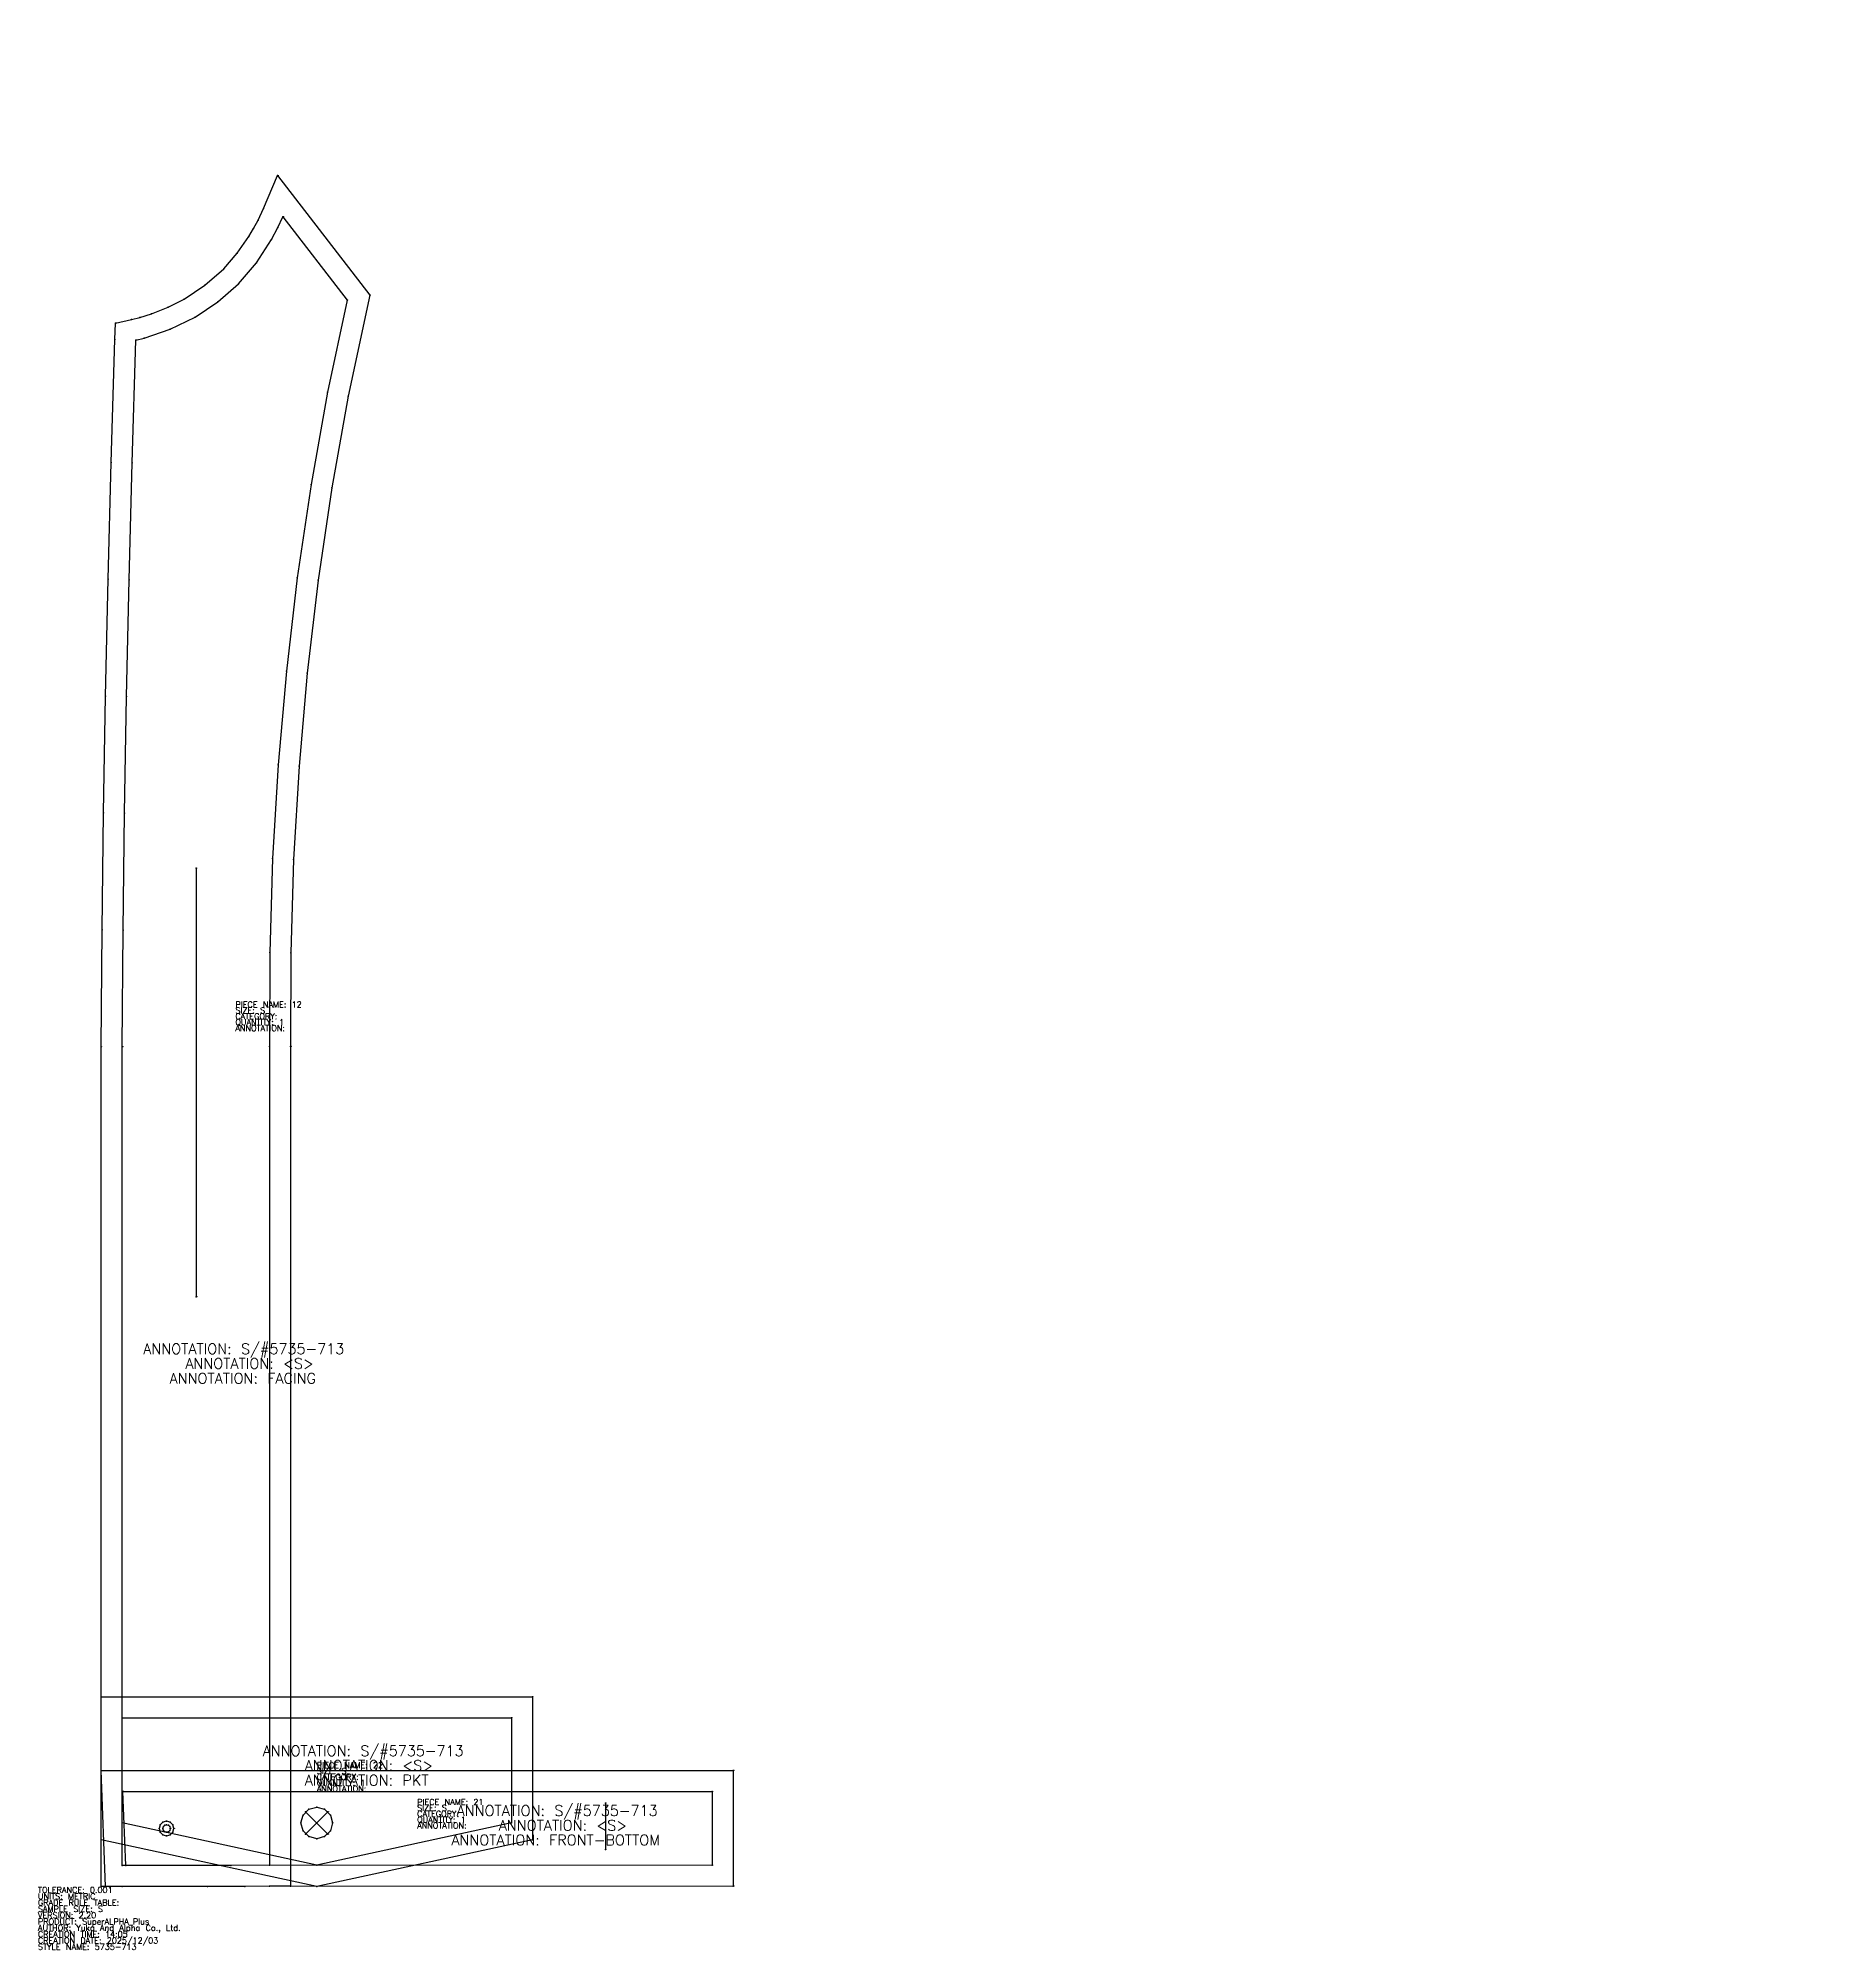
# Model space of a CAD drawing. Extents: x 0 to 854, y 0 to 908.
import ezdxf

# ---------------------------------------------------------------- set-up
doc = ezdxf.new("R2010")
doc.units = 0
for name, color, linetype in [('1', 7, 'CONTINUOUS'), ('2', 7, 'CONTINUOUS'), ('3', 2, 'CONTINUOUS'), ('5', 5, 'CONTINUOUS'), ('7', 5, 'CONTINUOUS'), ('8', 4, 'CONTINUOUS')]:
    doc.layers.add(name, color=color, linetype=linetype)
doc.styles.get("Standard").update_dxf_attribs({"font": 'txt', "bigfont": ' '})

# ---------------------------------------------------------------- blocks, each defined once
blk = doc.blocks.new('BLK_12_S')
at = {"layer": '1'}
blk.add_lwpolyline([(30, 30), (30.0055, 428.9789), (30.4437, 484.5412), (31.1365, 540.0676), (32.0856, 595.5869), (33.3008, 651.1024), (34.7736, 706.6129), (36.5979, 765.0357), (36.8549, 772.7709), (44.4287, 774.4669), (48.3801, 775.4636), (53.9734, 777.1814), (61.9421, 780.3245), (69.5386, 784.1559), (79.3341, 790.8636), (88.3154, 798.5984), (94.6143, 805.952), (100.1898, 813.9545), (102.5079, 817.7791), (104.5795, 821.7581), (107.1722, 827.2383), (113.8916, 842.945), (157.6611, 786.1009), (147.4847, 738.1176), (139.6625, 694.4822), (133.1824, 650.5804), (128.0121, 606.5031), (124.1144, 562.2815), (121.4886, 517.9651), (120.1166, 473.5908), (120.0067, 429.162), (120.0073, 30.2325), (110.0842, 30.1535), (98.2928, 30.074), (80.6073, 29.9936), (39.9878, 29.987), (30, 30)], close=True, dxfattribs=at)
at = {"layer": '2'}
for p in [(113.8916, 842.945), (116.3739, 823.3233), (146.8823, 783.7098), (157.6611, 786.1009), (36.8549, 772.7709), (46.5912, 764.7035), (75.2039, 513.8036), (30.0055, 428.9789), (40.0061, 428.9825), (110.0067, 429.078), (120.0067, 429.162), (75.2039, 310.207), (40, 39.987), (40, 39.987), (110.0055, 40.1532), (30, 30), (30, 30), (120.0073, 30.2325)]:
    blk.add_point(p, dxfattribs=at)
at = {"layer": '3'}
for p in [(107.1722, 827.2383), (102.5079, 817.7791), (104.5795, 821.7581), (114.0314, 818.2714), (100.1898, 813.9545), (110.9528, 812.4888), (94.6143, 805.952), (103.8239, 801.481), (79.3341, 790.8636), (88.3154, 798.5984), (95.3656, 791.5022), (69.5386, 784.1559), (85.5573, 782.8288), (44.4287, 774.4669), (48.3801, 775.4636), (53.9734, 777.1814), (61.9421, 780.3245), (74.6564, 775.5629), (36.5979, 765.0357), (50.4681, 765.6611), (62.8882, 769.8343), (137.6605, 739.9823), (147.4847, 738.1176), (34.7736, 706.6129), (44.7693, 706.3268), (129.7833, 696.0347), (139.6625, 694.4822), (33.3008, 651.1024), (43.2983, 650.8622), (123.2623, 651.8461), (133.1824, 650.5804), (118.0597, 607.4811), (128.0121, 606.5031), (32.0856, 595.5869), (42.0837, 595.395), (114.1388, 562.9852), (124.1144, 562.2815), (31.1365, 540.0676), (41.1359, 539.9224), (111.4978, 518.3943), (121.4886, 517.9651), (30.4437, 484.5412), (40.4437, 484.4427), (110.1184, 473.7648), (120.1166, 473.5908), (91.7072, 40.0389), (39.9878, 29.987), (80.6073, 29.9936), (98.2928, 30.074), (110.0842, 30.1535)]:
    blk.add_point(p, dxfattribs=at)
at = {"layer": '5'}
blk.add_line((75.2039, 513.8036), (75.2039, 310.207), dxfattribs=at)
at = {"layer": '7'}
blk.add_line((75.2039, 513.8036), (75.2039, 310.207), dxfattribs=at)
at = {"layer": '8'}
blk.add_lwpolyline([(40, 39.987), (40.0061, 428.9825), (40.4437, 484.4427), (41.1359, 539.9224), (42.0837, 595.395), (43.2983, 650.8622), (44.7693, 706.3268), (46.5912, 764.7035), (50.4681, 765.6611), (62.8882, 769.8343), (74.6564, 775.5629), (85.5573, 782.8288), (95.3656, 791.5022), (103.8239, 801.481), (110.9528, 812.4888), (114.0314, 818.2714), (116.3739, 823.3233), (146.8823, 783.7098), (137.6605, 739.9823), (129.7833, 696.0347), (123.2623, 651.8461), (118.0597, 607.4811), (114.1388, 562.9852), (111.4978, 518.3943), (110.1184, 473.7648), (110.0067, 429.078), (110.0055, 40.1532), (91.7072, 40.0389), (40, 39.987)], close=True, dxfattribs=at)
at = {"layer": '1'}
for s, height, p in [('SIZE: S', 2.8, (93.8312, 444.8724)), ('PIECE NAME: 12', 2.8, (93.8312, 447.6725)), ('ANNOTATION: ', 2.8, (93.8312, 436.4725)), ('CATEGORY: ', 2.8, (93.8312, 442.0724)), ('QUANTITY: 1', 2.8, (93.8312, 439.2725)), ('ANNOTATION: S/#5735-713', 5, (50.0439, 282.9874)), ('ANNOTATION: FACING', 5, (62.5439, 268.9874)), ('ANNOTATION: <S>', 5, (70.0439, 275.9874))]:
    blk.add_text(s, height=height, dxfattribs=at).set_placement(p)
at = {"layer": '2'}
for s, p in [('# 361', (113.8916, 842.945)), ('# 368', (116.3739, 823.3233)), ('# 369', (146.8823, 783.7098)), ('# 362', (157.6611, 786.1009)), ('# 360', (36.8549, 772.7709)), ('# 367', (46.5912, 764.7035)), ('# 372', (75.2039, 513.8036)), ('# 359', (30.0055, 428.9789)), ('# 366', (40.0061, 428.9825)), ('# 370', (110.0067, 429.078)), ('# 363', (120.0067, 429.162)), ('# 373', (75.2039, 310.207)), ('# 365', (40, 39.987)), ('# 371', (110.0055, 40.1532)), ('# 358', (30, 30)), ('# 364', (120.0073, 30.2325))]:
    blk.add_text(s, height=0.1, dxfattribs=at).set_placement(p)
blk = doc.blocks.new('BLK_21_S')
at = {"layer": '1'}
blk.add_lwpolyline([(32.1631, 30), (30, 85.1968), (330.3955, 85.1979), (330.3955, 30.2039), (32.1631, 30)], close=True, dxfattribs=at)
at = {"layer": '2'}
for p in [(30, 85.1968), (330.3955, 85.1979), (40.3955, 75.1968), (320.3955, 75.1979), (269.6509, 69.7166), (62.854, 57.6086), (62.854, 57.6086), (64.6039, 57.6086), (64.6039, 57.6086), (269.6509, 47.6276), (41.7792, 40.0066), (41.7792, 40.0066), (320.3949, 40.197), (32.1631, 30), (32.1631, 30), (330.3955, 30.2039)]:
    blk.add_point(p, dxfattribs=at)
at = {"layer": '3'}
for p in [(57.6044, 57.6086), (58.0731, 59.3585), (58.0731, 55.8588), (59.3542, 60.6395), (59.3542, 57.6086), (59.3542, 54.5778), (59.5886, 58.4836), (59.5886, 56.7337), (60.2289, 59.1241), (60.2289, 56.0931), (61.1041, 61.1084), (61.1041, 59.3585), (61.1041, 55.8588), (61.9794, 59.1241), (61.9794, 56.0931), (62.6196, 58.4836), (62.6196, 56.7337), (62.854, 60.6395), (62.854, 54.5778), (64.1351, 59.3585), (64.1351, 55.8588), (61.1041, 54.1089)]:
    blk.add_point(p, dxfattribs=at)
at = {"layer": '5'}
blk.add_line((269.6509, 69.7166), (269.6509, 47.6276), dxfattribs=at)
at = {"layer": '7'}
blk.add_line((269.6509, 69.7166), (269.6509, 47.6276), dxfattribs=at)
at = {"layer": '8'}
for points in [[(41.7792, 40.0066), (40.3955, 75.1968), (320.3955, 75.1979), (320.3949, 40.197), (41.7792, 40.0066)], [(64.6039, 57.6086), (64.1351, 59.3585), (62.854, 60.6395), (61.1041, 61.1084), (59.3542, 60.6395), (58.0731, 59.3585), (57.6044, 57.6086), (58.0731, 55.8588), (59.3542, 54.5778), (61.1041, 54.1089), (62.854, 54.5778), (64.1351, 55.8588), (64.6039, 57.6086)], [(62.854, 57.6086), (62.6196, 56.7337), (61.9794, 56.0931), (61.1041, 55.8588), (60.2289, 56.0931), (59.5886, 56.7337), (59.3542, 57.6086), (59.5886, 58.4836), (60.2289, 59.1241), (61.1041, 59.3585), (61.9794, 59.1241), (62.6196, 58.4836), (62.854, 57.6086)]]:
    blk.add_lwpolyline(points, close=True, dxfattribs=at)
at = {"layer": '1'}
for s, height, p in [('SIZE: S', 2.8, (180.1978, 65.9988)), ('CATEGORY: ', 2.8, (180.1978, 63.1989)), ('PIECE NAME: 21', 2.8, (180.1978, 68.7988)), ('ANNOTATION: S/#5735-713', 5, (198.9691, 63.6203)), ('ANNOTATION: ', 2.8, (180.1978, 57.5989)), ('QUANTITY: 1', 2.8, (180.1978, 60.3989)), ('ANNOTATION: FRONT-BOTTOM', 5, (196.4691, 49.6204)), ('ANNOTATION: <S>', 5, (218.9691, 56.6203))]:
    blk.add_text(s, height=height, dxfattribs=at).set_placement(p)
at = {"layer": '2'}
for s, p in [('# 567', (30, 85.1968)), ('# 568', (330.3955, 85.1979)), ('# 571', (40.3955, 75.1968)), ('# 572', (320.3955, 75.1979)), ('# 574', (269.6509, 69.7166)), ('# 577', (62.854, 57.6086)), ('# 576', (64.6039, 57.6086)), ('# 575', (269.6509, 47.6276)), ('# 570', (41.7792, 40.0066)), ('# 573', (320.3949, 40.197)), ('# 566', (32.1631, 30)), ('# 569', (330.3955, 30.2039))]:
    blk.add_text(s, height=0.1, dxfattribs=at).set_placement(p)
blk = doc.blocks.new('BLK_22_S')
at = {"layer": '1'}
blk.add_lwpolyline([(30.0012, 52.1622), (30, 120.2312), (235, 120.2312), (235.0012, 52.1622), (132.5012, 30), (30.0012, 52.1622)], close=True, dxfattribs=at)
at = {"layer": '2'}
for p in [(30, 120.2312), (235, 120.2312), (40, 110.2312), (225, 110.2312), (127.1973, 65.5344), (137.804, 65.5344), (40.0012, 60.2312), (40.0012, 60.2312), (127.1973, 54.9279), (137.804, 54.9279), (140.0006, 60.2312), (140.0006, 60.2312), (225.0012, 60.2312), (30.0012, 52.1622), (30.0012, 52.1622), (235.0012, 52.1622), (132.5012, 40.2312), (132.5012, 30)]:
    blk.add_point(p, dxfattribs=at)
at = {"layer": '3'}
for p in [(126.0052, 63.9812), (128.7506, 66.7264), (132.5006, 67.7312), (136.2506, 66.7264), (138.996, 63.9812), (125.0006, 60.2312), (126.0052, 56.4812), (138.996, 56.4812), (128.7506, 53.736), (132.5006, 52.7312), (136.2506, 53.736)]:
    blk.add_point(p, dxfattribs=at)
at = {"layer": '8'}
for p, q in [((127.1973, 65.5344), (137.804, 54.9279)), ((137.804, 65.5344), (127.1973, 54.9279))]:
    blk.add_line(p, q, dxfattribs=at)
for points in [[(40.0012, 60.2312), (40, 110.2312), (225, 110.2312), (225.0012, 60.2312), (132.5012, 40.2312), (40.0012, 60.2312)], [(140.0006, 60.2312), (138.996, 56.4812), (136.2506, 53.736), (132.5006, 52.7312), (128.7506, 53.736), (126.0052, 56.4812), (125.0006, 60.2312), (126.0052, 63.9812), (128.7506, 66.7264), (132.5006, 67.7312), (136.2506, 66.7264), (138.996, 63.9812), (140.0006, 60.2312)]]:
    blk.add_lwpolyline(points, close=True, dxfattribs=at)
at = {"layer": '1'}
for s, height, p in [('ANNOTATION: S/#5735-713', 5, (106.77, 92.036)), ('ANNOTATION: <S>', 5, (126.77, 85.036)), ('ANNOTATION: PKT', 5, (126.77, 78.036)), ('SIZE: S', 2.8, (132.5006, 83.5156)), ('CATEGORY: ', 2.8, (132.5006, 80.7156)), ('PIECE NAME: 22', 2.8, (132.5006, 86.3156)), ('ANNOTATION: ', 2.8, (132.5006, 75.1156)), ('QUANTITY: 1', 2.8, (132.5006, 77.9156))]:
    blk.add_text(s, height=height, dxfattribs=at).set_placement(p)
at = {"layer": '2'}
for s, p in [('# 579', (30, 120.2312)), ('# 580', (235, 120.2312)), ('# 584', (40, 110.2312)), ('# 585', (225, 110.2312)), ('# 589', (127.1973, 65.5344)), ('# 591', (137.804, 65.5344)), ('# 583', (40.0012, 60.2312)), ('# 592', (127.1973, 54.9279)), ('# 590', (137.804, 54.9279)), ('# 588', (140.0006, 60.2312)), ('# 586', (225.0012, 60.2312)), ('# 578', (30.0012, 52.1622)), ('# 581', (235.0012, 52.1622)), ('# 587', (132.5012, 40.2312)), ('# 582', (132.5012, 30))]:
    blk.add_text(s, height=0.1, dxfattribs=at).set_placement(p)

msp = doc.modelspace()

# ---------------------------------------------------------------- block references
at = {"layer": '1'}
for name in ['BLK_12_S', 'BLK_22_S', 'BLK_21_S']:
    msp.add_blockref(name, (0, 0), dxfattribs=at)

# ---------------------------------------------------------------- texts
for s, p in [('TOLERANCE: 0.001', (0, 27)), ('GRADE RULE TABLE:', (0, 21)), ('SAMPLE SIZE: S', (0, 18)), ('UNITS: METRIC', (0, 24)), ('VERSION: 2.20', (0, 15)), ('AUTHOR: Yuka And Alpha Co., Ltd.', (0, 9)), ('PRODUCT: SuperALPHA_Plus', (0, 12)), ('CREATION TIME: 14:05', (0, 6)), ('CREATION DATE: 2025/12/03', (0, 3)), ('STYLE NAME: 5735-713', (0, 0))]:
    msp.add_text(s, height=2.8, dxfattribs=at).set_placement(p)

doc.saveas('drawing.dxf')
